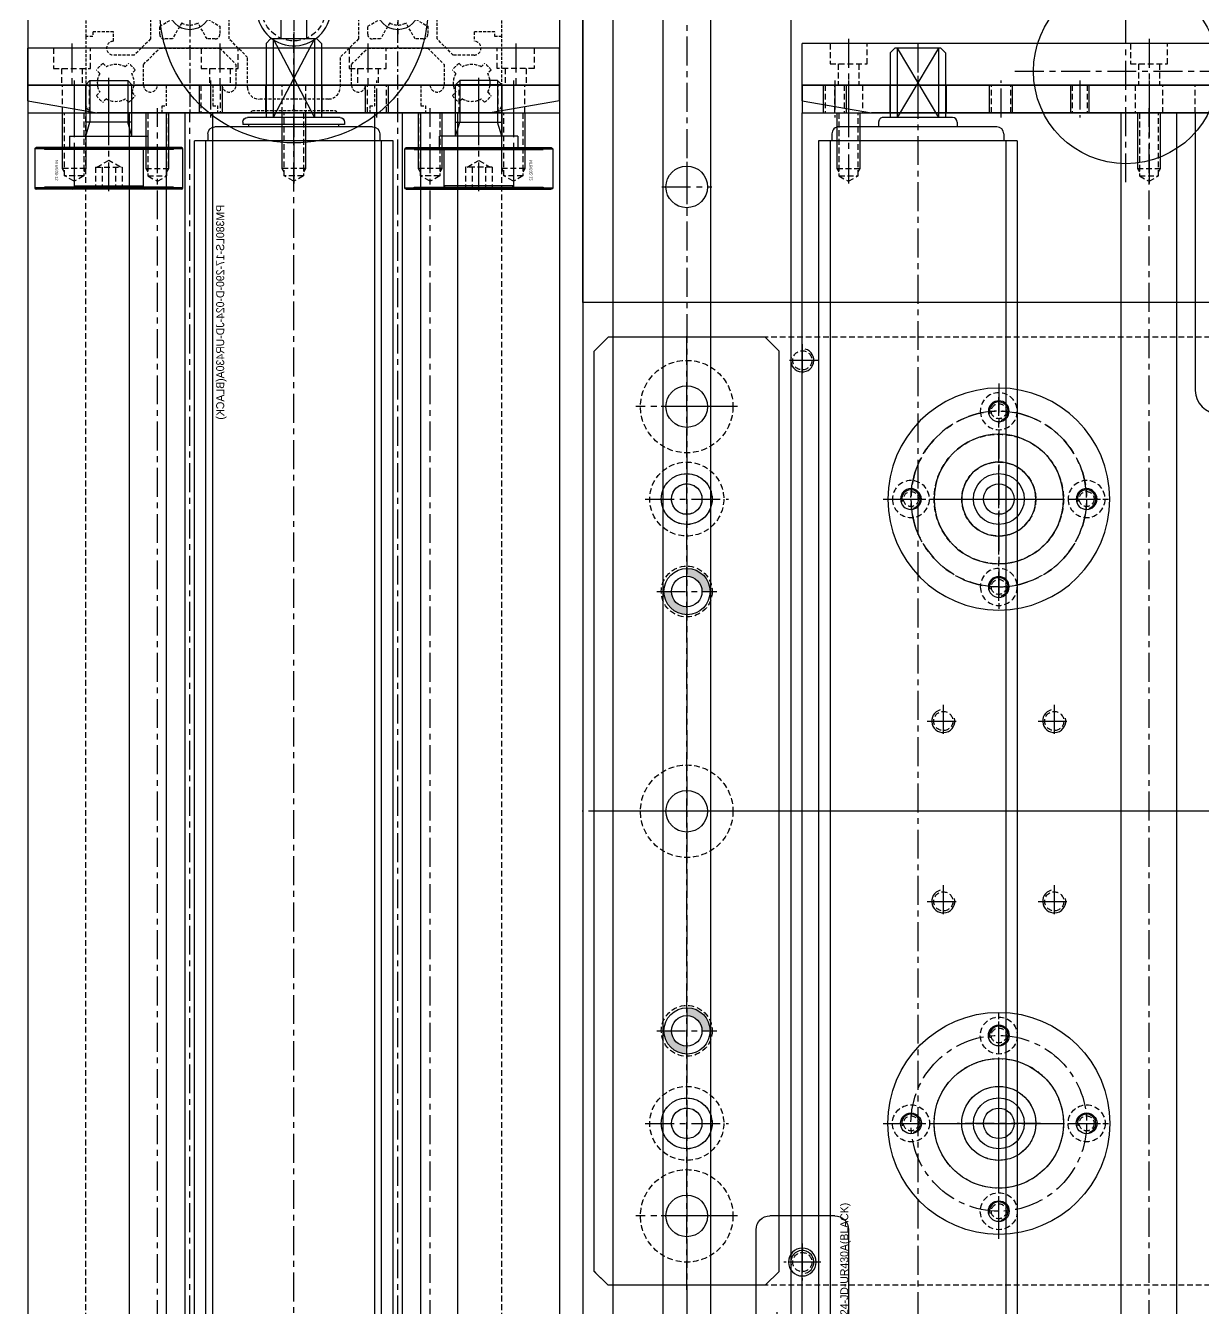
# Model space of a CAD drawing. Header units: inches. Extents: x 0 to 77285, y -118 to 40065.
# Drawn here: x 17071.6 to 17326.4, y 25738.1 to 26015.4 of the extents above; entities that cross this region are included whole.
import ezdxf
from ezdxf.enums import TextEntityAlignment as Align

# ---------------------------------------------------------------- set-up
doc = ezdxf.new("R2010")
doc.units = ezdxf.units.IN
doc.header["$LTSCALE"] = 5
doc.header["$MEASUREMENT"] = 0
doc.linetypes.add('CENTER', pattern=[2, 1.25, -0.25, 0.25, -0.25])
doc.linetypes.add('HIDDEN', pattern=[0.375, 0.25, -0.125])
for name, color, linetype in [('11', 1, 'CENTER'), ('22', 2, 'HIDDEN'), ('44', 4, 'Continuous'), ('55', 5, 'Continuous'), ('77', 40, 'HIDDEN'), ('99', 181, 'Continuous'), ('A', 8, 'Continuous'), ('B', 123, 'Continuous'), ('BOM-T', 4, 'Continuous'), ('G', 231, 'Continuous'), ('T', 3, 'Continuous'), ('Y', 60, 'Continuous')]:
    doc.layers.add(name, color=color, linetype=linetype)
doc.styles.add('SCI', font='')
doc.styles.get("Standard").update_dxf_attribs({"font": 'arial.ttf'})
doc.styles.get('SCI').set_extended_font_data('Gulim')
doc.dimstyles.new('SCH', dxfattribs={"dimtxt": 2.5, "dimasz": 2, "dimexe": 1.25, "dimexo": 0.625, "dimtad": 1, "dimdec": 8, "dimtxsty": 'SCI', "dimcen": 2.5, "dimclrd": 4, "dimclre": 4, "dimclrt": 7, "dimadec": 8, "dimazin": 2, "dimtfac": 1, "dimtdec": 8, "dimtmove": 0, "dimatfit": 3, "dimfxl": 1, "dimarcsym": 0})

# ---------------------------------------------------------------- blocks, each defined once
blk = doc.blocks.new('A$C49a8f0fe')
for p, q in [((520, -162.5), (2849.86, -162.5)), ((520, -207.5), (2849.86, -207.5))]:
    blk.add_line(p, q)
at = {"layer": '11'}
blk.add_line((520, -185), (2849.86, -185), dxfattribs=at)
at = {"layer": 'B'}
for p, q in [((520, -179.85), (2849.86, -179.85)), ((520, -190.15), (2849.86, -190.15))]:
    blk.add_line(p, q, dxfattribs=at)
at = {"layer": 'G'}
blk.add_line((520, -201), (2849.86, -201), dxfattribs=at)
blk = doc.blocks.new('*D366')
at = {"color": 4, "lineweight": -2, "transparency": 16777216}
for p, q in [((12554.65, 23925.55), (12554.65, 28076.14)), ((17979.65, 23925.05), (17979.65, 28076.14)), ((12714.65, 27976.14), (17819.65, 27976.14))]:
    blk.add_line(p, q, dxfattribs=at)
at = {"color": 4, "transparency": 16777216}
for points in [[(12714.65, 28002.81), (12714.65, 27949.48), (12554.65, 27976.14)], [(17819.65, 28002.81), (17819.65, 27949.48), (17979.65, 27976.14)]]:
    blk.add_solid(points, dxfattribs=at)
at = {"layer": 'Defpoints', "color": 0, "transparency": 16777216}
for p in [(17979.65, 27976.14), (12554.65, 23875.55), (17979.65, 23875.05)]:
    blk.add_point(p, dxfattribs=at)
at = {"color": 7, "transparency": 16777216, "insert": (15267.15, 28128.81), "char_height": 200, "attachment_point": 5, "style": 'SCI'}
blk.add_mtext('5425', dxfattribs=at)
blk = doc.blocks.new('*D367')
at = {"color": 4, "lineweight": -2, "transparency": 16777216}
for p, q in [((12554.65, 23925.55), (12554.65, 29140.68)), ((21064.65, 23433.05), (21064.65, 29140.68)), ((12714.65, 29040.68), (20904.65, 29040.68))]:
    blk.add_line(p, q, dxfattribs=at)
at = {"color": 4, "transparency": 16777216}
for points in [[(12714.65, 29067.34), (12714.65, 29014.01), (12554.65, 29040.68)], [(20904.65, 29067.34), (20904.65, 29014.01), (21064.65, 29040.68)]]:
    blk.add_solid(points, dxfattribs=at)
at = {"layer": 'Defpoints', "color": 0, "transparency": 16777216}
for p in [(21064.65, 29040.68), (12554.65, 23875.55), (21064.65, 23383.05)]:
    blk.add_point(p, dxfattribs=at)
at = {"color": 7, "transparency": 16777216, "insert": (16809.65, 29193.47), "char_height": 200, "attachment_point": 5, "style": 'SCI'}
blk.add_mtext('8510', dxfattribs=at)
blk = doc.blocks.new('*D374')
at = {"color": 4, "lineweight": -2, "transparency": 16777216}
for p, q in [((12554.65, 23925.55), (12554.65, 30215.88)), ((37924.65, 23433.05), (37924.65, 30215.88)), ((12714.65, 30115.88), (37764.65, 30115.88))]:
    blk.add_line(p, q, dxfattribs=at)
at = {"color": 4, "transparency": 16777216}
for points in [[(12714.65, 30142.54), (12714.65, 30089.21), (12554.65, 30115.88)], [(37764.65, 30142.54), (37764.65, 30089.21), (37924.65, 30115.88)]]:
    blk.add_solid(points, dxfattribs=at)
at = {"layer": 'Defpoints', "color": 0, "transparency": 16777216}
for p in [(37924.65, 30115.88), (12554.65, 23875.55), (37924.65, 23383.05)]:
    blk.add_point(p, dxfattribs=at)
at = {"color": 7, "transparency": 16777216, "insert": (25239.65, 30268.54), "char_height": 200, "attachment_point": 5, "style": 'SCI'}
blk.add_mtext('25370', dxfattribs=at)
blk = doc.blocks.new('A$C77d0f128')
for p, q in [((50, 207.5, 2129.45), (50, -207.5, 2129.45)), ((50, -207.5, 0), (-50, -207.5, 0))]:
    blk.add_line(p, q)
for centre, radius in [((0, -90), 20), ((25, -185, 0), 4.5)]:
    blk.add_circle(centre, radius)
at = {"layer": '11'}
for p, q in [((0, -114), (0, -66)), ((24, -90), (-24, -90)), ((25, -190.4), (25, -179.6)), ((19.6, -185), (30.4, -185))]:
    blk.add_line(p, q, dxfattribs=at)
blk = doc.blocks.new('A$C8cd69f33')
for centre, radius in [((0, 0), 24), ((0, 19), 2.25), ((0, 0), 14), ((0, 0), 8), ((-19, 0), 2.25), ((19, 0), 2.25), ((0, -19), 2.25)]:
    blk.add_circle(centre, radius)
at = {"layer": '11'}
for p, q in [((0, 25), (0, -25)), ((-25, 0), (25, 0))]:
    blk.add_line(p, q, dxfattribs=at)
blk.add_circle((0, 0), 19, dxfattribs=at)
at = {"layer": '22'}
for centre in [(0, 19), (-19, 0), (19, 0), (0, -19)]:
    blk.add_circle(centre, 4, dxfattribs=at)
blk = doc.blocks.new('A$Cb7150516E')
for p, q in [((15, 100), (-7, 100)), ((15, 100), (11.8, 100)), ((11.8, 100), (11.8, 100)), ((15, 100), (15, -30)), ((-10, 83), (-10, 97)), ((-7, 80), (15, 80)), ((11.8, 80), (11.8, -10)), ((-7, -10), (15, -10)), ((-10, -13), (-10, -27)), ((15, -30), (-7, -30)), ((15, -30), (11.8, -30)), ((11.8, -30), (11.8, -30))]:
    blk.add_line(p, q)
for centre in [(0, 90), (0, -20)]:
    blk.add_circle(centre, 3)
for centre, start, end in [((-7, 97), 90, 180), ((-7, 83), 180, 270), ((-7, -13), 90, 180), ((-7, -27), 180, 270)]:
    blk.add_arc(centre, 3, start, end)
at = {"layer": '11'}
for p, q in [((10.8, 95.5), (16, 95.5)), ((0, 86), (0, 94)), ((-4, 90), (4, 90)), ((0, -16), (0, -24)), ((-4, -20), (4, -20)), ((10.8, -25.51), (16, -25.51))]:
    blk.add_line(p, q, dxfattribs=at)
at = {"layer": '22'}
for p, q in [((11.8, 80), (11.8, 100)), ((11.8, 97.12), (15, 97.12)), ((11.8, 93.88), (15, 93.88)), ((11.8, -30), (11.8, -10)), ((11.8, -23.88), (15, -23.88)), ((11.8, -27.13), (15, -27.13))]:
    blk.add_line(p, q, dxfattribs=at)
at = {"layer": 'T'}
for p, q in [((11.8, 97.5), (15, 97.5)), ((11.8, 93.5), (15, 93.5)), ((11.8, -23.51), (15, -23.51)), ((11.8, -27.51), (15, -27.51))]:
    blk.add_line(p, q, dxfattribs=at)
blk = doc.blocks.new('A$C3ce8d080')
for p, q in [((0, 0, 0), (0, -320, 0)), ((9, 0, 0), (9, -320, 0)), ((15, -15, 0), (15, -305, 0)), ((12.36, -320, 0), (15, -305, 0)), ((12.36, -320, 0), (0, -320, 0))]:
    blk.add_line(p, q)
at = {"layer": '11'}
for p, q in [((-1, -245, 0), (10, -245, 0)), ((-1, -310, 0), (10, -310, 0))]:
    blk.add_line(p, q, dxfattribs=at)
at = {"layer": '22'}
for p, q in [((4.4, -241, 0), (0, -241, 0)), ((4.4, -249, 0), (4.4, -241, 0)), ((4.4, -242.75, 0), (9, -242.75, 0)), ((0, -249, 0), (4.4, -249, 0)), ((4.4, -247.25, 0), (9, -247.25, 0)), ((4.4, -306, 0), (0, -306, 0)), ((4.4, -314, 0), (4.4, -306, 0)), ((4.4, -307.75, 0), (9, -307.75, 0)), ((4.4, -312.25, 0), (9, -312.25, 0)), ((0, -314, 0), (4.4, -314, 0))]:
    blk.add_line(p, q, dxfattribs=at)
blk = doc.blocks.new('A$C44b9edcc')
for p, q in [((0, 0), (6, 0)), ((0, 0), (0, -120)), ((6, 0), (6, -120)), ((0, -18.9), (6, -18.9)), ((0, -31.1), (6, -31.1)), ((0, -120), (6, -120))]:
    blk.add_line(p, q)
at = {"layer": '11'}
for p, q in [((-1, -7), (7, -7)), ((-1, -10), (7, -10)), ((-1, -10), (7, -10)), ((-2, -25), (8, -25)), ((7, -43), (-1, -43)), ((-1, -60), (7, -60)), ((-1, -75), (7, -75)), ((-1, -75), (7, -75)), ((-1, -110), (7, -110))]:
    blk.add_line(p, q, dxfattribs=at)
at = {"layer": '22'}
for p, q in [((0, -4.93), (6, -4.93)), ((0, -9.07), (6, -9.07)), ((6, -40.93), (0, -40.93)), ((6, -45.07), (0, -45.07)), ((0, -58.38), (6, -58.38)), ((0, -61.62), (6, -61.62)), ((0, -108.38), (6, -108.38)), ((0, -111.62), (6, -111.62))]:
    blk.add_line(p, q, dxfattribs=at)
at = {"layer": '77'}
for p, q in [((6, -7), (0, -7)), ((0, -13), (6, -13)), ((0, -72), (6, -72)), ((6, -78), (0, -78)), ((6, -85), (0, -85))]:
    blk.add_line(p, q, dxfattribs=at)
at = {"layer": 'T'}
for p, q in [((0, -4.5), (6, -4.5)), ((0, -9.5), (6, -9.5)), ((6, -40.5), (0, -40.5)), ((6, -45.5), (0, -45.5)), ((0, -58), (6, -58)), ((0, -62), (6, -62)), ((0, -108), (6, -108)), ((0, -112), (6, -112))]:
    blk.add_line(p, q, dxfattribs=at)
blk = doc.blocks.new('A$Ce276e4a4')
for p, q in [((302, 6), (0, 6)), ((0, 6), (0, -6)), ((302, 6), (302, -6)), ((302, -6), (0, -6))]:
    blk.add_line(p, q)
at = {"layer": '11'}
blk.add_line((303, 0), (-1, 0), dxfattribs=at)
at = {"layer": '22'}
for p, q in [((13.6, 2.07), (0, 2.07)), ((12, -2.5), (12, 2.5)), ((14.79, 0), (13.6, 2.07)), ((13.6, -2.07), (13.6, 2.07)), ((13.6, -2.07), (14.79, 0)), ((287.21, 0), (288.4, 2.07)), ((288.4, -2.07), (287.21, 0)), ((288.4, 2.07), (302, 2.07)), ((288.4, -2.07), (288.4, 2.07)), ((290, -2.5), (290, 2.5)), ((0, -2.07), (13.6, -2.07)), ((302, -2.07), (288.4, -2.07))]:
    blk.add_line(p, q, dxfattribs=at)
at = {"layer": 'T'}
for p, q in [((12, 2.5), (0, 2.5)), ((12.75, 2.07), (12, 2.5)), ((289.25, 2.07), (290, 2.5)), ((290, 2.5), (302, 2.5)), ((0, -2.5), (12, -2.5)), ((12, -2.5), (12.75, -2.07)), ((290, -2.5), (289.25, -2.07)), ((302, -2.5), (290, -2.5))]:
    blk.add_line(p, q, dxfattribs=at)
blk = doc.blocks.new('A$C682b3a79')
for p, q in [((5, 21.5), (5, -21.5)), ((5, 21.5), (295, 21.5)), ((295, 21.5), (295, -21.5)), ((2, 17.06), (2, -17.06)), ((3.54, 18.6), (5, 18.6)), ((5, 19), (295, 19)), ((296.46, 18.6), (295, 18.6)), ((298, 17.06), (298, -17.06)), ((1, 8.5), (2, 8.5)), ((298, 9.75), (298.5, 9.75)), ((298.5, 11), (298.5, -11)), ((299, 11), (298.5, 11)), ((300, 10), (300, -10)), ((-15, 5), (-14, 6)), ((-14, 6), (0, 6)), ((0, 7.5), (0, -7.5)), ((316, 6), (300, 6)), ((317, 5), (316, 6)), ((-15, 5), (-15, -5)), ((-15, 4.47), (0, 4.47)), ((-15, -4.47), (0, 4.47)), ((-15, 4.47), (0, -4.47)), ((317, 4.47), (300, 4.47)), ((317, -4.47), (300, 4.47)), ((317, 4.47), (300, -4.47)), ((317, 5), (317, -5)), ((322.13, 2.75), (317, 2.75)), ((317, -2.75), (322.71, -2.75)), ((-15, -4.47), (0, -4.47)), ((-15, -5), (-14, -6)), ((317, -4.47), (300, -4.47)), ((317, -5), (316, -6)), ((-14, -6), (0, -6)), ((316, -6), (300, -6)), ((1, -8.5), (2, -8.5)), ((298, -9.75), (298.5, -9.75)), ((299, -11), (298.5, -11)), ((3.54, -18.6), (5, -18.6)), ((5, -19), (295, -19)), ((296.46, -18.6), (295, -18.6)), ((5, -21.5), (295, -21.5))]:
    blk.add_line(p, q)
for centre, radius, start, end in [((3.54, 17.06), 1.54, 90, 180), ((296.46, 17.06), 1.54, 0, 90), ((1, 7.5), 1, 90, 180), ((299, 10), 1, 0, 90), ((1, -7.5), 1, 180, 270), ((299, -10), 1, 270, 0), ((3.54, -17.06), 1.54, 180, 270), ((296.46, -17.06), 1.54, 270, 0)]:
    blk.add_arc(centre, radius, start, end)
at = {"layer": '11'}
blk.add_line((-16, 0), (318, 0), dxfattribs=at)
at = {"layer": '44', "style": 'SCI'}
blk.add_text('PM380LS-17-290-D-024-JD-UR430A(BLACK)', height=1.7308, rotation=180, dxfattribs=at).set_placement((257.89, -15.92), align=Align.MIDDLE_CENTER)
blk = doc.blocks.new('A$Ca57f8651')
for p, q in [((0, -320), (0, -235)), ((0, -235), (60, -235)), ((302, -320), (0, -320))]:
    blk.add_line(p, q)
for centre, radius in [((83.5, -277.5, 0), 5.5), ((83.5, -277.5, 0), 3.3), ((218.5, -277.5, 0), 5.5), ((218.5, -277.5, 0), 3.3)]:
    blk.add_circle(centre, radius)
blk.add_arc((60, -230), 5, 270, 0)
at = {"layer": '11'}
for p, q in [((151, 1), (151, -321)), ((-1, -245), (15.79, -245)), ((83.5, -286.5, 0), (83.5, -268.5, 0)), ((218.5, -268.5, 0), (218.5, -286.5, 0)), ((92.5, -277.5, 0), (74.5, -277.5, 0)), ((227.5, -277.5, 0), (209.5, -277.5, 0)), ((-1, -310), (15.79, -310))]:
    blk.add_line(p, q, dxfattribs=at)
at = {"layer": '22'}
for p, q in [((13.6, -242.93), (0, -242.93)), ((12, -247.5), (12, -242.5)), ((14.79, -245), (13.6, -242.93)), ((13.6, -247.07), (13.6, -242.93)), ((13.6, -247.07), (14.79, -245)), ((0, -247.07), (13.6, -247.07)), ((12, -312.5), (12, -307.5)), ((13.6, -307.93), (0, -307.93)), ((14.79, -310), (13.6, -307.93)), ((13.6, -312.07), (13.6, -307.93)), ((13.6, -312.07), (14.79, -310)), ((0, -312.07), (13.6, -312.07))]:
    blk.add_line(p, q, dxfattribs=at)
for centre in [(83.5, -277.5, 0), (218.5, -277.5, 0)]:
    blk.add_circle(centre, 8, dxfattribs=at)
at = {"layer": 'T'}
for p, q in [((12, -242.5), (0, -242.5)), ((12.75, -242.93), (12, -242.5)), ((0, -247.5), (12, -247.5)), ((12, -247.5), (12.75, -247.07)), ((12, -307.5), (0, -307.5)), ((12.75, -307.93), (12, -307.5)), ((0, -312.5), (12, -312.5)), ((12, -312.5), (12.75, -312.07))]:
    blk.add_line(p, q, dxfattribs=at)
blk = doc.blocks.new('A$Cb1821bae')
for p, q in [((-102.5, 202, 0), (-102.5, -202, 0)), ((102.5, 202), (102.5, -202)), ((-99.5, -205, 0), (-102.5, -202, 0)), ((102.5, -202), (99.5, -205)), ((99.5, -205), (-99.5, -205, 0))]:
    blk.add_line(p, q)
for centre, radius in [((-67.5, -98.5, 0), 1.62), ((67.5, -98.5), 1.62), ((-67.5, -117.5, 0), 14), ((-19.5, -105.5), 2.07), ((19.5, -105.5), 2.07), ((67.5, -117.5), 14), ((-86.5, -117.5, 0), 1.62), ((-48.5, -117.5, 0), 1.62), ((48.5, -117.5), 1.62), ((86.5, -117.5), 1.62), ((-19.5, -129.5), 2.07), ((19.5, -129.5), 2.07), ((-67.5, -136.5, 0), 1.62), ((67.5, -136.5), 1.62), ((-97.5, -160, 0), 2.07), ((97.5, -160, 0), 2.07), ((-87.5, -185, 0), 10), ((-67.5, -185), 8), ((0, -185), 10), ((67.5, -185), 8), ((87.5, -185, 0), 10), ((-67.5, -185), 3.3), ((67.5, -185), 3.3)]:
    blk.add_circle(centre, radius)
at = {"layer": '11'}
for p, q in [((0, 206), (0, -206)), ((-67.5, -139.5, 0), (-67.5, -95.5, 0)), ((67.5, -139.5), (67.5, -95.5)), ((-19.5, -109), (-19.5, -102)), ((19.5, -109), (19.5, -102)), ((-23, -105.5), (-16, -105.5)), ((16, -105.5), (23, -105.5)), ((-45.5, -117.5, 0), (-89.5, -117.5, 0)), ((89.5, -117.5, 0), (45.5, -117.5, 0)), ((-19.5, -133), (-19.5, -126)), ((19.5, -133), (19.5, -126)), ((-23, -129.5), (-16, -129.5)), ((16, -129.5), (23, -129.5)), ((-97.5, -156.5, 0), (-97.5, -163.5, 0)), ((97.5, -156.5, 0), (97.5, -163.5, 0)), ((-101, -160, 0), (-94, -160, 0)), ((101, -160, 0), (94, -160, 0)), ((-87.5, -174, 0), (-87.5, -196, 0)), ((87.5, -174, 0), (87.5, -196, 0)), ((-67.5, -194), (-67.5, -176)), ((67.5, -194), (67.5, -176)), ((103.5, -185), (-103.5, -185, 0))]:
    blk.add_line(p, q, dxfattribs=at)
for centre in [(-67.5, -117.5, 0), (67.5, -117.5)]:
    blk.add_circle(centre, 19, dxfattribs=at)
at = {"layer": '22'}
for centre in [(-67.5, -185), (67.5, -185)]:
    blk.add_circle(centre, 5.5, dxfattribs=at)
at = {"layer": 'T'}
for centre, radius, start, end in [((-67.5, -98.5, 0), 2, 15, 285), ((67.5, -98.5), 2, 15, 285), ((-19.5, -105.5), 2.5, 195, 105), ((19.5, -105.5), 2.5, 195, 105), ((-86.5, -117.5, 0), 2, 15, 285), ((-48.5, -117.5, 0), 2, 15, 285), ((48.5, -117.5), 2, 15, 285), ((86.5, -117.5), 2, 15, 285), ((-19.5, -129.5), 2.5, 195, 105), ((19.5, -129.5), 2.5, 195, 105), ((-67.5, -136.5, 0), 2, 15, 285), ((67.5, -136.5), 2, 15, 285), ((-97.5, -160, 0), 2.5, 255, 165), ((97.5, -160, 0), 2.5, 15, 285)]:
    blk.add_arc(centre, radius, start, end, dxfattribs=at)
blk = doc.blocks.new('A$Cf0c873a2')
h = blk.add_hatch(color=256)
h.dxf.hatch_style = 1
h.paths.add_polyline_path([(-47.5, -3.3), (-47.5, -4.94, 0.41095), (-42.5, 0), (-44.2, 0, -0.414214)])
h.paths.add_polyline_path([(-52.5, 0.06, 0.002789), (-52.5, 0), (-50.8, 0, -0.414214), (-47.5, 3.3), (-47.5, 5.06, 0.414214)])
h = blk.add_hatch(color=256)
h.dxf.hatch_style = 1
h.paths.add_polyline_path([(47.5, -3.3), (47.5, -4.94, 0.41095), (52.5, 0), (50.8, 0, -0.414214)])
h.paths.add_polyline_path([(42.5, 0.06, 0.002789), (42.5, 0), (44.2, 0, -0.414214), (47.5, 3.3), (47.5, 5.06, 0.414214)])
for p, q in [((-99.5, 20), (-102.5, 17)), ((99.5, 20), (-99.5, 20)), ((102.5, 17), (99.5, 20)), ((-102.5, 17), (-102.5, -17)), ((102.5, 17), (102.5, -17)), ((-99.5, -20), (-102.5, -17)), ((102.5, -17), (99.5, -20)), ((99.5, -20), (-99.5, -20))]:
    blk.add_line(p, q)
for centre, radius in [((-87.5, 0, 0), 4.5), ((-67.5, 0), 5.5), ((-67.5, 0), 3.3), ((-47.5, 0.06), 5), ((-47.5, 0), 3.3), ((0, 0), 4.5), ((47.5, 0.06), 5), ((47.5, 0), 3.3), ((67.5, 0), 5.5), ((67.5, 0), 3.3), ((87.5, 0, 0), 4.5)]:
    blk.add_circle(centre, radius)
at = {"layer": '11'}
for p, q in [((0, 25, 0), (0, -22.61, 0)), ((-67.5, -9), (-67.5, 9)), ((67.5, -9), (67.5, 9)), ((-47.5, -6.5), (-47.5, 6.5)), ((47.5, -6.5), (47.5, 6.5)), ((-87.5, 5.5, 0), (-87.5, -5.5, 0)), ((87.5, 5.5, 0), (87.5, -5.5, 0)), ((103.5, 0), (-103.5, 0))]:
    blk.add_line(p, q, dxfattribs=at)
at = {"layer": '22'}
for centre, radius in [((-67.5, 0), 8), ((67.5, 0), 8), ((-47.5, 0), 5.5), ((47.5, 0), 5.5)]:
    blk.add_circle(centre, radius, dxfattribs=at)
blk = doc.blocks.new('A$C98ccf4fa')
for name, p in [('A$Ca57f8651', (-151, 160)), ('A$Ce276e4a4', (-151, -85)), ('A$Cf0c873a2', (0, -185))]:
    blk.add_blockref(name, p)
at = {"xscale": -0.9999999999999998, "rotation": 180}
blk.add_blockref('A$C44b9edcc', (-157, -160), dxfattribs=at)
at = {"layer": '22'}
blk.add_blockref('A$Cb1821bae', (0, 0), dxfattribs=at)
at = {"layer": '44', "xscale": -1, "rotation": 180}
blk.add_blockref('A$C8cd69f33', (-67.5, -117.5, 0), dxfattribs=at)
at = {"layer": '44', "rotation": 180}
blk.add_blockref('A$C8cd69f33', (67.5, -117.5, 0), dxfattribs=at)
at = {"layer": '55'}
blk.add_blockref('A$C682b3a79', (-150, -135), dxfattribs=at)
at = {"layer": 'G'}
blk.add_blockref('A$C3ce8d080', (-166, 160, 0), dxfattribs=at)
at = {"layer": 'Y', "xscale": -1, "rotation": 180}
blk.add_blockref('A$Cb7150516E', (97.5, -70, 0), dxfattribs=at)
blk = doc.blocks.new('A$C24dcf2da')
blk.add_blockref('A$C98ccf4fa', (0, 0))
at = {"layer": 'A'}
blk.add_blockref('A$C77d0f128', (-160, 0), dxfattribs=at)
blk = doc.blocks.new('A$Cf6608077')
for p, q in [((2.5, 15.7), (2.5, -15.7)), ((2.93, 13.95), (2.5, 13.95)), ((2.8, 16), (2.8, -16)), ((11.2, 16), (2.8, 16)), ((2.93, 13.95), (2.93, -13.95)), ((11.07, 13.95), (11.07, -13.95)), ((11.5, 13.95), (11.07, 13.95)), ((11.2, 16), (11.2, -16)), ((11.5, 15.7), (11.5, -15.7)), ((0, -8.5), (0, 8.5)), ((2.5, 8.5), (0, 8.5)), ((2.93, 9.65), (2.5, 9.65)), ((11.5, 9.65), (11.07, 9.65)), ((11.2, 7.5), (2.8, 7.5)), ((10.8, 7.5), (2.8, 7.5)), ((11.2, 7.1), (10.8, 7.5)), ((10.8, -7.5), (10.8, 7.5)), ((-11.08, 5), (-12, 4.08)), ((-12, -4.08), (-12, 4.08)), ((-11.08, -5), (-11.08, 5)), ((0, 5), (-11.08, 5)), ((-12, -4.08), (-11.08, -5)), ((-11.08, -5), (0, -5)), ((2.8, -7.5), (11.2, -7.5)), ((2.8, -7.5), (10.8, -7.5)), ((10.8, -7.5), (11.2, -7.1)), ((0, -8.5), (2.5, -8.5)), ((2.5, -9.65), (2.93, -9.65)), ((11.07, -9.65), (11.5, -9.65)), ((2.5, -13.95), (2.93, -13.95)), ((2.8, -16), (11.2, -16)), ((11.07, -13.95), (11.5, -13.95))]:
    blk.add_line(p, q)
for centre, start, end in [((2.8, 15.7), 90, 180), ((11.2, 15.7), 0, 90), ((2.8, 7.8), 180, 270), ((2.8, 7.8), 180, 270), ((11.2, 7.8), 270, 0), ((2.8, -7.8), 90, 180), ((2.8, -7.8), 90, 180), ((11.2, -7.8), 0, 90), ((2.8, -15.7), 180, 270), ((11.2, -15.7), 270, 0)]:
    blk.add_arc(centre, 0.3, start, end)
blk.add_point((2.5, 0))
at = {"layer": '11'}
blk.add_line((11.95, 0), (-12.6, 0), dxfattribs=at)
at = {"layer": '22'}
for p, q in [((6.7, 2.89), (11.2, 2.89)), ((6.7, -2.89), (6.7, 2.89)), ((6.7, 2.5), (5.26, 0)), ((5.26, 0), (6.7, -2.5)), ((6.7, 1.44), (11.2, 1.44)), ((6.7, -1.44), (11.2, -1.44)), ((6.7, -2.89), (11.2, -2.89))]:
    blk.add_line(p, q, dxfattribs=at)
at = {"layer": 'T'}
for p, q in [((-12, 4.08), (-3, 4.08)), ((0, 5), (-3, 4.08)), ((-3, 5), (-3, -5)), ((-12, -4.08), (-3, -4.08)), ((0, -5), (-3, -4.08))]:
    blk.add_line(p, q, dxfattribs=at)
at = {"layer": 'BOM-T', "color": 4}
blk.add_text('NTBG32-12', height=0.6, dxfattribs=at).set_placement((5.17, -11.57, 0))
blk = doc.blocks.new('A$C9d25616f')
for p, q in [((0, 0), (115, 0)), ((0, 0), (0, -6)), ((51.4, 0), (51.4, -6)), ((63.6, 0), (63.6, -6)), ((115, 0), (115, -6)), ((0, -6), (115, -6))]:
    blk.add_line(p, q)
at = {"layer": '11'}
for p, q in [((10, 1, 0), (10, -7, 0)), ((17.5, -7, 0), (17.5, 1, 0)), ((39.5, 1), (39.5, -7)), ((57.5, 2), (57.5, -8)), ((75.5, -7), (75.5, 1)), ((97.5, -7, 0), (97.5, 1, 0)), ((105, 1, 0), (105, -7, 0))]:
    blk.add_line(p, q, dxfattribs=at)
at = {"layer": '22'}
for p, q in [((7.5, -6, 0), (7.5, 0, 0)), ((12.5, 0, 0), (12.5, -6, 0)), ((55, -6), (55, 0)), ((60, 0), (60, -6)), ((102.5, 0, 0), (102.5, -6, 0)), ((107.5, -6, 0), (107.5, 0, 0))]:
    blk.add_line(p, q, dxfattribs=at)
at = {"layer": '77'}
for p, q in [((13.31, -6, 0), (13.31, 0, 0)), ((21.69, -6, 0), (21.69, 0, 0)), ((37.43, 0), (37.43, -6)), ((41.57, 0), (41.57, -6)), ((73.43, -6), (73.43, 0)), ((77.57, -6), (77.57, 0)), ((93.31, -6, 0), (93.31, 0, 0)), ((101.69, -6, 0), (101.69, 0, 0))]:
    blk.add_line(p, q, dxfattribs=at)
at = {"layer": 'T'}
for p, q in [((12.5, -6, 0), (12.5, 0, 0)), ((22.5, -6, 0), (22.5, 0, 0)), ((37, 0), (37, -6)), ((42, 0), (42, -6)), ((73, -6), (73, 0)), ((78, -6), (78, 0)), ((92.5, -6, 0), (92.5, 0, 0)), ((102.5, -6, 0), (102.5, 0, 0))]:
    blk.add_line(p, q, dxfattribs=at)
blk = doc.blocks.new('A$C743419b7')
for p, q in [((0, 29, 0), (0, -401)), ((115, 29, 0), (115, -401)), ((0, -35), (115, -35))]:
    blk.add_line(p, q)
for centre in [(35, -12.5, 0), (80, -12.5, 0)]:
    blk.add_circle(centre, 4.5)
at = {"layer": '11'}
for p, q in [((35, -7, 0), (35, -18, 0)), ((80, -7, 0), (80, -18, 0)), ((10, -34, 0), (10, -50.79, 0)), ((57.5, -34, 0), (57.5, -50.79, 0)), ((105, -34, 0), (105, -50.79, 0))]:
    blk.add_line(p, q, dxfattribs=at)
at = {"layer": '22'}
for p, q in [((7.93, -48.6, 0), (7.93, -35, 0)), ((12.07, -35, 0), (12.07, -48.6, 0)), ((55.43, -48.6, 0), (55.43, -35, 0)), ((59.57, -35, 0), (59.57, -48.6, 0)), ((102.93, -48.6, 0), (102.93, -35, 0)), ((107.07, -35, 0), (107.07, -48.6, 0)), ((12.5, -47, 0), (7.5, -47, 0)), ((60, -47, 0), (55, -47, 0)), ((107.5, -47, 0), (102.5, -47, 0)), ((10, -49.79, 0), (7.93, -48.6, 0)), ((12.07, -48.6, 0), (7.93, -48.6, 0)), ((12.07, -48.6, 0), (10, -49.79, 0)), ((57.5, -49.79, 0), (55.43, -48.6, 0)), ((59.57, -48.6, 0), (55.43, -48.6, 0)), ((59.57, -48.6, 0), (57.5, -49.79, 0)), ((105, -49.79, 0), (102.93, -48.6, 0)), ((107.07, -48.6, 0), (102.93, -48.6, 0)), ((107.07, -48.6, 0), (105, -49.79, 0))]:
    blk.add_line(p, q, dxfattribs=at)
at = {"layer": 'T'}
for p, q in [((7.5, -47, 0), (7.5, -35, 0)), ((12.5, -35, 0), (12.5, -47, 0)), ((55, -47, 0), (55, -35, 0)), ((60, -35, 0), (60, -47, 0)), ((102.5, -47, 0), (102.5, -35, 0)), ((107.5, -35, 0), (107.5, -47, 0)), ((7.93, -47.75, 0), (7.5, -47, 0)), ((12.5, -47, 0), (12.07, -47.75, 0)), ((55.43, -47.75, 0), (55, -47, 0)), ((60, -47, 0), (59.57, -47.75, 0)), ((102.93, -47.75, 0), (102.5, -47, 0)), ((107.5, -47, 0), (107.07, -47.75, 0))]:
    blk.add_line(p, q, dxfattribs=at)
blk = doc.blocks.new('A$C47db6cef')
at = {"ltscale": 0.506191}
for p, q in [((16.5, 45), (2, 45)), ((16.5, 43.5), (16.5, 45)), ((28.5, 45), (16.5, 45)), ((28.5, 45), (28.5, 43.5)), ((36.5, 45), (28.5, 45)), ((37, 44.5), (36.5, 45)), ((44.7, 44.5), (37, 44.5)), ((45, 44.2), (44.7, 44.5)), ((45.3, 44.5), (45, 44.2)), ((53, 44.5), (45.3, 44.5)), ((53.5, 45), (53, 44.5)), ((61.5, 45), (53.5, 45)), ((61.5, 43.5), (61.5, 45)), ((73.5, 45), (61.5, 45)), ((73.5, 45), (73.5, 43.5)), ((88, 45), (73.5, 45)), ((0, 43), (0, 28.5)), ((3.74, 42.67), (4.47, 41.95)), ((8.53, 41.95), (9.26, 42.67)), ((17.5, 43.5), (16.5, 43.5)), ((17.5, 39), (17.5, 43.5)), ((27.5, 43.5), (27.5, 39)), ((28.5, 43.5), (27.5, 43.5)), ((37.5, 42), (52.5, 42)), ((62.5, 43.5), (61.5, 43.5)), ((62.5, 39), (62.5, 43.5)), ((72.5, 43.5), (72.5, 39)), ((73.5, 43.5), (72.5, 43.5)), ((80.74, 42.67), (81.47, 41.95)), ((85.53, 41.95), (86.26, 42.67)), ((90, 28.5), (90, 43)), ((3.05, 40.53), (2.33, 41.26)), ((10.67, 41.26), (9.95, 40.53)), ((12.5, 34.5), (12.5, 39)), ((15.5, 39), (17.5, 39)), ((27.5, 39), (29.5, 39)), ((32.5, 39), (32.5, 34.5)), ((35, 33), (35, 39.5)), ((55, 39.5), (55, 33)), ((57.5, 34.5), (57.5, 39)), ((60.5, 39), (62.5, 39)), ((72.5, 39), (74.5, 39)), ((77.5, 39), (77.5, 34.5)), ((80.05, 40.53), (79.33, 41.26)), ((87.67, 41.26), (86.95, 40.53)), ((2.33, 35.74), (3.05, 36.47)), ((9.95, 36.47), (10.67, 35.74)), ((79.33, 35.74), (80.05, 36.47)), ((86.95, 36.47), (87.67, 35.74)), ((4.47, 35.05), (3.74, 34.33)), ((9.26, 34.33), (8.53, 35.05)), ((16, 31), (12.5, 34.5)), ((32.5, 34.5), (29, 31)), ((61, 31), (57.5, 34.5)), ((77.5, 34.5), (74, 31)), ((81.47, 35.05), (80.74, 34.33)), ((86.26, 34.33), (85.53, 35.05)), ((6, 32.5), (10.5, 32.5)), ((10.5, 32.5), (14, 29)), ((22.2, 31), (16, 31)), ((22.5, 30.7), (22.2, 31)), ((22.8, 31), (22.5, 30.7)), ((29, 31), (22.8, 31)), ((31, 29), (35, 33)), ((55, 33), (59, 29)), ((67.2, 31), (61, 31)), ((67.5, 30.7), (67.2, 31)), ((67.8, 31), (67.5, 30.7)), ((74, 31), (67.8, 31)), ((76, 29), (79.5, 32.5)), ((79.5, 32.5), (84, 32.5)), ((0, 28.5), (1.5, 28.5)), ((0, 28.5), (0, 16.5)), ((1.5, 28.5), (1.5, 27.5)), ((6, 27.5), (6, 29.5)), ((14, 29), (14, 22.8)), ((16, 26.25), (16, 28)), ((17, 29), (18.75, 29)), ((18.75, 29), (20.75, 25.53)), ((24.25, 25.53), (26.25, 29)), ((26.25, 29), (28, 29)), ((29, 28), (29, 26.25)), ((31, 16), (31, 29)), ((59, 29), (59, 16)), ((61, 26.25), (61, 28)), ((62, 29), (63.75, 29)), ((63.75, 29), (65.75, 25.53)), ((69.25, 25.53), (71.25, 29)), ((71.25, 29), (73, 29)), ((74, 28), (74, 26.25)), ((76, 22.8), (76, 29)), ((84, 29.5), (84, 27.5)), ((88.5, 28.5), (90, 28.5)), ((88.5, 27.5), (88.5, 28.5)), ((90, 16.5), (90, 28.5)), ((1.5, 27.5), (6, 27.5)), ((19.47, 24.25), (16, 26.25)), ((29, 26.25), (25.53, 24.25)), ((64.47, 24.25), (61, 26.25)), ((74, 26.25), (70.53, 24.25)), ((84, 27.5), (88.5, 27.5)), ((14, 22.8), (14.3, 22.5)), ((14.3, 22.5), (14, 22.2)), ((14, 22.2), (14, 16)), ((75.7, 22.5), (76, 22.8)), ((76, 22.2), (75.7, 22.5)), ((76, 16), (76, 22.2)), ((16, 18.75), (19.47, 20.75)), ((20.75, 19.47), (18.75, 16)), ((26.25, 16), (24.25, 19.47)), ((25.53, 20.75), (29, 18.75)), ((61, 18.75), (64.47, 20.75)), ((65.75, 19.47), (63.75, 16)), ((71.25, 16), (69.25, 19.47)), ((70.53, 20.75), (74, 18.75)), ((1.5, 17.5), (1.5, 16.5)), ((6, 17.5), (1.5, 17.5)), ((6, 15.5), (6, 17.5)), ((16, 17), (16, 18.75)), ((29, 18.75), (29, 17)), ((61, 17), (61, 18.75)), ((74, 18.75), (74, 17)), ((84, 17.5), (84, 15.5)), ((88.5, 17.5), (84, 17.5)), ((88.5, 16.5), (88.5, 17.5)), ((0, 16.5), (0, 2)), ((1.5, 16.5), (0, 16.5)), ((14, 16), (10.5, 12.5)), ((12.5, 10.5), (16, 14)), ((16, 14), (22.2, 14)), ((18.75, 16), (17, 16)), ((22.2, 14), (22.5, 14.3)), ((22.5, 14.3), (22.8, 14)), ((22.8, 14), (29, 14)), ((28, 16), (26.25, 16)), ((29, 14), (32.5, 10.5)), ((35, 12), (31, 16)), ((59, 16), (55, 12)), ((57.5, 10.5), (61, 14)), ((61, 14), (67.2, 14)), ((63.75, 16), (62, 16)), ((67.2, 14), (67.5, 14.3)), ((67.5, 14.3), (67.8, 14)), ((67.8, 14), (74, 14)), ((73, 16), (71.25, 16)), ((74, 14), (77.5, 10.5)), ((79.5, 12.5), (76, 16)), ((90, 16.5), (88.5, 16.5)), ((90, 2), (90, 16.5)), ((10.5, 12.5), (6, 12.5)), ((35, 5.5), (35, 12)), ((55, 12), (55, 5.5)), ((84, 12.5), (79.5, 12.5)), ((3.05, 8.53), (2.33, 9.26)), ((3.74, 10.67), (4.47, 9.95)), ((8.53, 9.95), (9.26, 10.67)), ((10.67, 9.26), (9.95, 8.53)), ((12.5, 6), (12.5, 10.5)), ((32.5, 10.5), (32.5, 6)), ((57.5, 6), (57.5, 10.5)), ((77.5, 10.5), (77.5, 6)), ((80.05, 8.53), (79.33, 9.26)), ((80.74, 10.67), (81.47, 9.95)), ((85.53, 9.95), (86.26, 10.67)), ((87.67, 9.26), (86.95, 8.53)), ((17.5, 6), (15.5, 6)), ((17.5, 1.5), (17.5, 6)), ((27.5, 6), (27.5, 1.5)), ((29.5, 6), (27.5, 6)), ((62.5, 6), (60.5, 6)), ((62.5, 1.5), (62.5, 6)), ((72.5, 6), (72.5, 1.5)), ((74.5, 6), (72.5, 6)), ((2.33, 3.74), (3.05, 4.47)), ((4.47, 3.05), (3.74, 2.33)), ((9.26, 2.33), (8.53, 3.05)), ((9.95, 4.47), (10.67, 3.74)), ((52.5, 3), (37.5, 3)), ((79.33, 3.74), (80.05, 4.47)), ((81.47, 3.05), (80.74, 2.33)), ((86.26, 2.33), (85.53, 3.05)), ((86.95, 4.47), (87.67, 3.74)), ((2, 0), (16.5, 0)), ((16.5, 1.5), (17.5, 1.5)), ((16.5, 0), (16.5, 1.5)), ((16.5, 0), (28.5, 0)), ((27.5, 1.5), (28.5, 1.5)), ((28.5, 1.5), (28.5, 0)), ((28.5, 0), (35.55, 0)), ((35.55, 0), (36.05, 0.5)), ((36.05, 0.5), (44.7, 0.5)), ((44.7, 0.5), (45, 0.8)), ((45, 0.8), (45.3, 0.5)), ((45.3, 0.5), (53.95, 0.5)), ((53.95, 0.5), (54.45, 0)), ((61.5, 1.5), (62.5, 1.5)), ((61.5, 0), (61.5, 1.5)), ((72.5, 1.5), (73.5, 1.5)), ((73.5, 1.5), (73.5, 0))]:
    blk.add_line(p, q, dxfattribs=at)
for p, q in [((54.45, 0), (61.5, 0)), ((61.5, 0), (73.5, 0)), ((73.5, 0), (88, 0))]:
    blk.add_line(p, q)
for centre, radius, start, end in [((2, 43), 2, 90, 180), ((88, 43), 2, 0, 90), ((6.5, 38.5), 5, 123.463, 146.537), ((6.5, 38.5), 4, 59.4775, 120.5225), ((6.5, 38.5), 5, 33.463, 56.537), ((37.5, 39.5), 2.5, 90, 180), ((52.5, 39.5), 2.5, 0, 90), ((83.5, 38.5), 5, 123.463, 146.537), ((83.5, 38.5), 4, 59.4775, 120.5225), ((83.5, 38.5), 5, 33.463, 56.537), ((6.5, 38.5), 4, 149.4775, 210.5225), ((6.5, 38.5), 4, 329.4775, 30.5225), ((14, 39), 1.5, 0, 180), ((31, 39), 1.5, 0, 180), ((59, 39), 1.5, 0, 180), ((76, 39), 1.5, 0, 180), ((83.5, 38.5), 4, 149.4775, 210.5225), ((83.5, 38.5), 4, 329.4775, 30.5225), ((6.5, 38.5), 5, 213.463, 236.537), ((6.5, 38.5), 4, 239.4775, 300.5225), ((6.5, 38.5), 5, 303.463, 326.537), ((83.5, 38.5), 5, 213.463, 236.537), ((83.5, 38.5), 4, 239.4775, 300.5225), ((83.5, 38.5), 5, 303.463, 326.537), ((6, 31), 1.5, 90, 270), ((84, 31), 1.5, 270, 90), ((17, 28), 1, 90, 180), ((28, 28), 1, 0, 90), ((62, 28), 1, 90, 180), ((73, 28), 1, 0, 90), ((22.5, 22.5), 3.5, 60, 120), ((67.5, 22.5), 3.5, 60, 120), ((22.5, 22.5), 3.5, 150, 210), ((22.5, 22.5), 3.5, 330, 30), ((67.5, 22.5), 3.5, 150, 210), ((67.5, 22.5), 3.5, 330, 30), ((22.5, 22.5), 3.5, 240, 300), ((67.5, 22.5), 3.5, 240, 300), ((17, 17), 1, 180, 270), ((28, 17), 1, 270, 0), ((62, 17), 1, 180, 270), ((73, 17), 1, 270, 0), ((6, 14), 1.5, 90, 270), ((84, 14), 1.5, 270, 90), ((6.5, 6.5), 5, 123.463, 146.537), ((6.5, 6.5), 4, 149.4775, 210.5225), ((6.5, 6.5), 4, 59.4775, 120.5225), ((6.5, 6.5), 5, 33.463, 56.537), ((6.5, 6.5), 4, 329.4775, 30.5225), ((83.5, 6.5), 5, 123.463, 146.537), ((83.5, 6.5), 4, 149.4775, 210.5225), ((83.5, 6.5), 4, 59.4775, 120.5225), ((83.5, 6.5), 5, 33.463, 56.537), ((83.5, 6.5), 4, 329.4775, 30.5225), ((14, 6), 1.5, 180, 0), ((31, 6), 1.5, 180, 0), ((59, 6), 1.5, 180, 0), ((76, 6), 1.5, 180, 0), ((6.5, 6.5), 5, 213.463, 236.537), ((6.5, 6.5), 4, 239.4775, 300.5225), ((6.5, 6.5), 5, 303.463, 326.537), ((37.5, 5.5), 2.5, 180, 270), ((52.5, 5.5), 2.5, 270, 0), ((83.5, 6.5), 5, 213.463, 236.537), ((83.5, 6.5), 4, 239.4775, 300.5225), ((83.5, 6.5), 5, 303.463, 326.537), ((2, 2), 2, 180, 270), ((88, 2), 2, 270, 0)]:
    blk.add_arc(centre, radius, start, end, dxfattribs=at)
at = {"layer": '11', "ltscale": 0.506191}
for p, q in [((22.5, 45), (22.5, 0)), ((67.5, 0), (67.5, 45)), ((90, 22.5), (0, 22.5))]:
    blk.add_line(p, q, dxfattribs=at)
at = {"layer": '11'}
blk.add_line((45, 45), (45, 0), dxfattribs=at)
at = {"layer": 'A', "ltscale": 0.506191}
for p, q in [((0, 45), (0, 43)), ((2, 45), (0, 45)), ((53.5, 45), (36.5, 45)), ((90, 45), (88, 45)), ((90, 43), (90, 45)), ((0, 2), (0, 0)), ((0, 0), (2, 0)), ((35.55, 0), (54.45, 0)), ((90, 0), (90, 2))]:
    blk.add_line(p, q, dxfattribs=at)
at = {"layer": 'A'}
blk.add_line((88, 0), (90, 0), dxfattribs=at)
blk = doc.blocks.new('A$C6267fb60')
for p, q in [((-22.5, 32.5), (67.5, 32.5)), ((-22.5, 32.5), (67.5, 32.5)), ((-22.5, -314.5), (-22.5, -12.5)), ((67.5, -12.5), (-22.5, -12.5)), ((67.5, -314.5), (67.5, -12.5)), ((67.5, -314.5), (-22.5, -314.5)), ((-22.5, -359.5), (67.5, -359.5))]:
    blk.add_line(p, q)
at = {"layer": '11'}
for p, q in [((22.5, 41.5), (22.5, -21.5)), ((0, -314.5), (0, -12.5)), ((45, -314.5), (45, -12.5)), ((22.5, -305.5), (22.5, -368.5))]:
    blk.add_line(p, q, dxfattribs=at)
at = {"layer": '22'}
for centre in [(22.5, 10), (22.5, -337)]:
    blk.add_circle(centre, 6.92, dxfattribs=at)
at = {"layer": '44'}
for centre in [(22.5, 10), (22.5, -337)]:
    blk.add_circle(centre, 29, dxfattribs=at)
at = {"layer": 'A'}
for p, q in [((-5, -314.5), (-5, -12.5)), ((5, -314.5), (5, -12.5)), ((40, -314.5), (40, -12.5)), ((50, -314.5), (50, -12.5))]:
    blk.add_line(p, q, dxfattribs=at)
at = {"layer": 'T'}
for centre in [(22.5, 10), (22.5, -337)]:
    blk.add_arc(centre, 8, 105, 15, dxfattribs=at)
blk.add_blockref('A$C47db6cef', (-22.5, -12.5))
at = {"xscale": -1, "rotation": 180}
blk.add_blockref('A$C47db6cef', (-22.5, -314.5), dxfattribs=at)
blk = doc.blocks.new('A$Cfce181d2')
for p, q in [((0, 2.36), (15, 5)), ((100, 5), (15, 5)), ((115, 2.36), (100, 5)), ((0, 2.36), (0, -9)), ((115, 2.36), (115, -9)), ((115, -1), (0, -1)), ((115, -9), (0, -9))]:
    blk.add_line(p, q)
at = {"layer": '11'}
for p, q in [((9.5, -10), (9.5, 0)), ((41.5, -10), (41.5, 0)), ((73.5, -10), (73.5, 0)), ((105.5, -10), (105.5, 0))]:
    blk.add_line(p, q, dxfattribs=at)
at = {"layer": '22'}
for p, q in [((7.25, -4.6), (7.25, -1)), ((11.75, -4.6), (11.75, -1)), ((39.25, -4.6), (39.25, -1)), ((43.75, -4.6), (43.75, -1)), ((71.25, -4.6), (71.25, -1)), ((75.75, -4.6), (75.75, -1)), ((103.25, -4.6), (103.25, -1)), ((107.75, -4.6), (107.75, -1)), ((5.5, -9), (5.5, -4.6)), ((5.5, -4.6), (13.5, -4.6)), ((13.5, -4.6), (13.5, -9)), ((37.5, -9), (37.5, -4.6)), ((37.5, -4.6), (45.5, -4.6)), ((45.5, -4.6), (45.5, -9)), ((69.5, -9), (69.5, -4.6)), ((69.5, -4.6), (77.5, -4.6)), ((77.5, -4.6), (77.5, -9)), ((109.5, -4.6), (101.5, -4.6)), ((101.5, -4.6), (101.5, -9)), ((109.5, -9), (109.5, -4.6))]:
    blk.add_line(p, q, dxfattribs=at)
blk = doc.blocks.new('A$C9e661e0b')
for name, p in [('A$C743419b7', (-142.5, 186)), ('A$C9d25616f', (-142.5, 157))]:
    blk.add_blockref(name, p)
at = {"rotation": 270}
blk.add_blockref('A$Ce276e4a4', (-114.5, 151), dxfattribs=at)
at = {"xscale": -1.000000000000001, "rotation": 90}
blk.add_blockref('A$Ce276e4a4', (-55.5, 151), dxfattribs=at)
at = {"layer": '55', "xscale": -1, "rotation": 270}
blk.add_blockref('A$C682b3a79', (-85, -150), dxfattribs=at)
at = {"layer": '77'}
blk.add_blockref('A$C6267fb60', (-107.5, 163.5, 0), dxfattribs=at)
at = {"layer": '99', "rotation": 270}
blk.add_blockref('A$Cf6608077', (-125, 146), dxfattribs=at)
at = {"layer": '99', "xscale": -1.000000000000001, "rotation": 90}
blk.add_blockref('A$Cf6608077', (-45, 146), dxfattribs=at)
at = {"layer": 'G', "xscale": -1, "rotation": 180}
blk.add_blockref('A$Cfce181d2', (-142.5, 156), dxfattribs=at)

msp = doc.modelspace()

# ---------------------------------------------------------------- block references
at = {"rotation": 270}
for name, p in [('A$C49a8f0fe', (17399.6497809, 26783.0504763)), ('A$C24dcf2da', (17399.6497809, 25845.5504763, 0))]:
    msp.add_blockref(name, p, dxfattribs=at)
msp.add_blockref('A$C9e661e0b', (17214.6497809, 25845.5504763))

# ---------------------------------------------------------------- dimensions: what is measured, and where the dimension line sits
for base, p2, picture, middle in [((37924.649780898, 30115.8761734788), (37924.649780898, 23383.0504762948), '*D374', (25239.649780898, 30268.5392893244)), ((21064.649780898, 29040.6754827387), (21064.649780898, 23383.0504762948), '*D367', (16809.649780898, 29193.4717543765)), ((17979.649780898, 27976.1433020648), (17979.649780898, 23875.0504762948), '*D366', (15267.149780898, 28128.8064179103))]:
    dim = msp.add_linear_dim(base=base, p1=(12554.649780898, 23875.5504762968), p2=p2, dimstyle='SCH', override={"dimscale": 80})
    dim.commit()
    dim.dimension.update_dxf_attribs({"geometry": picture, "text_midpoint": middle})

doc.saveas('drawing.dxf')
